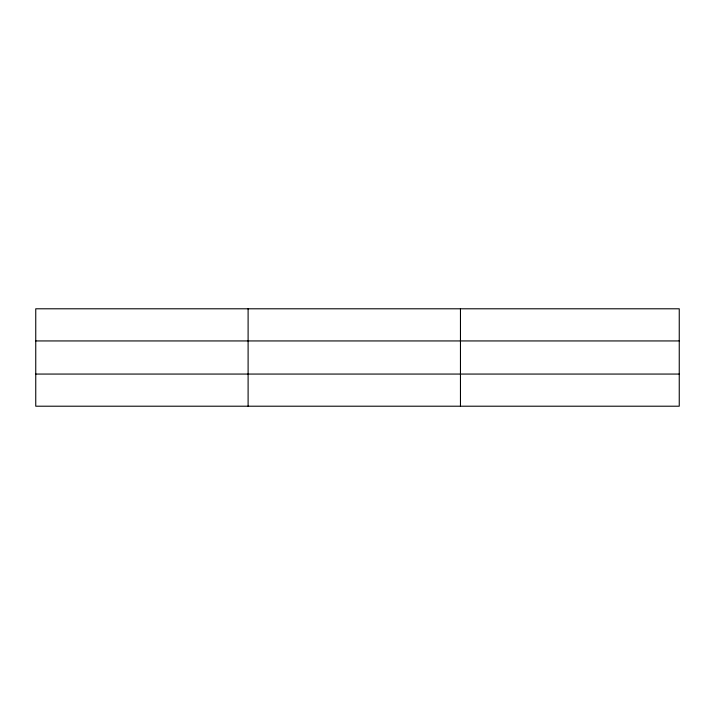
<?xml version="1.0" encoding="UTF-8"?>
<svg xmlns="http://www.w3.org/2000/svg" width="715" height="715" viewBox="0 0 715 715"><rect width="100%" height="100%" fill="white"/><g stroke="black" fill="none" stroke-linecap="round" stroke-linejoin="round"><path stroke-width="1.07" d="M248.105 308.791L248.105 406.209M460.46 308.791L460.46 406.209M679.25 340.939L679.25 308.791L35.75 308.791L35.75 406.209L679.25 406.209L679.25 340.939L35.75 340.939M35.75 374.061L679.25 374.061"/></g></svg>
